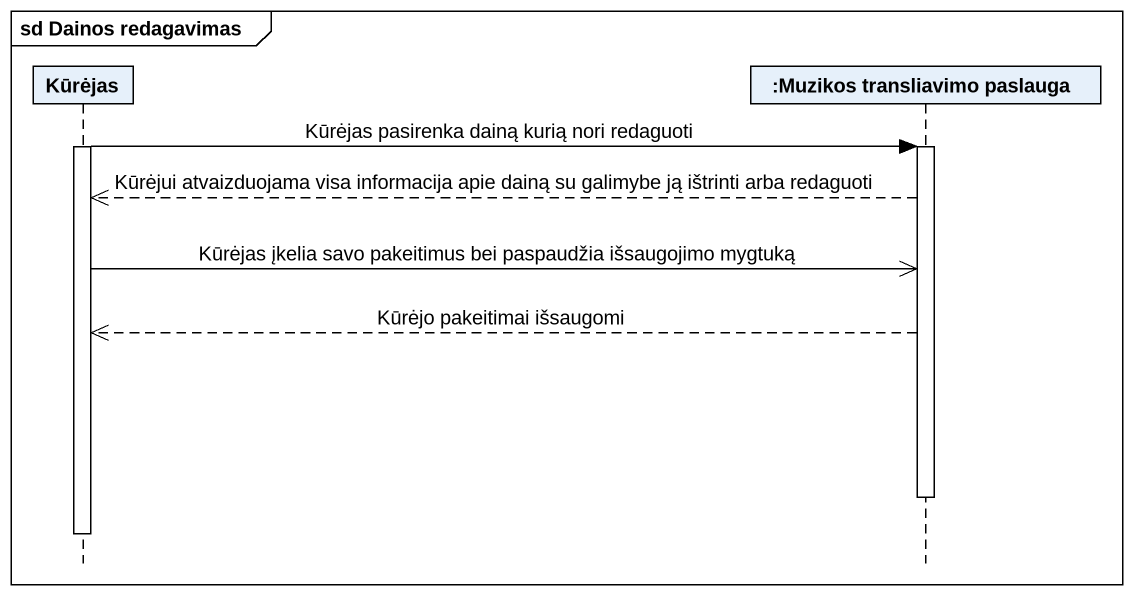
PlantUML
@startuml
mainframe sd Dainos redagavimas
hide footbox
participant Kūrėjas
participant ":Muzikos transliavimo paslauga" as Muzikos_transliavimo

activate Kūrėjas
Kūrėjas -> Muzikos_transliavimo : Kūrėjas pasirenka dainą kurią nori redaguoti
activate Muzikos_transliavimo
Muzikos_transliavimo -->> Kūrėjas : Kūrėjui atvaizduojama visa informacija apie dainą su galimybe ją ištrinti arba redaguoti
Kūrėjas ->> Muzikos_transliavimo : Kūrėjas įkelia savo pakeitimus bei paspaudžia išsaugojimo mygtuką
Muzikos_transliavimo -->> Kūrėjas : Kūrėjo pakeitimai išsaugomi
deactivate Muzikos_transliavimo
deactivate Kūrėjas
@enduml
